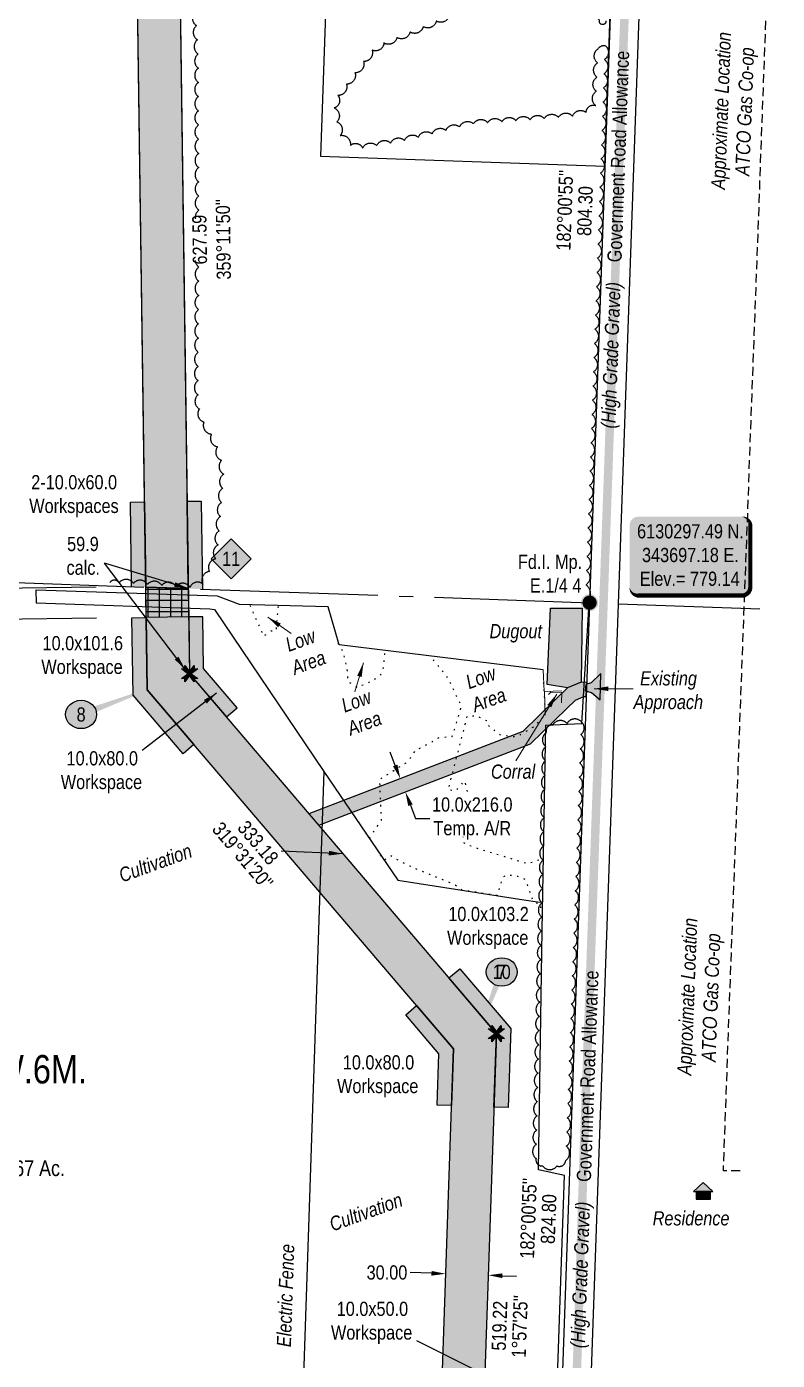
# Model space of a CAD drawing. Extents: x 338216 to 346362, y 6125251 to 6136161.
# Drawn here: x 343301 to 343829, y 6129764 to 6130703 of the extents above; entities that cross this region are included whole.
import ezdxf
from ezdxf.enums import TextEntityAlignment as Align

# ---------------------------------------------------------------- set-up
doc = ezdxf.new("R2010")
doc.units = 0
doc.header["$LTSCALE"] = 5
doc.header["$PDSIZE"] = 0.5
for name, pattern in [('0', [1, 1, 0]), ('foc-QUARTERLINE', [33, 25, -3, 2, -3]), ('foc-TOPO', [1, 0.2, -0.8]), ('UG_PIPE', [1.875, 1.25, -0.625])]:
    doc.linetypes.add(name, pattern=pattern)
doc.layers.get('Defpoints').update_dxf_attribs({"color": 9})
for name, color, linetype in [('AS-FENCE', 48, 'foc-FENCE'), ('AS-PIPE-UG', 44, 'UG_PIPE'), ('AS-PIPE-UG-T', 44, 'Continuous'), ('AS-RESIDENCE', 14, 'Continuous'), ('AS-ROADS', 254, 'Continuous'), ('C-SYMBOL', 7, 'Continuous'), ('CG-NOTES', 7, 'Continuous'), ('DETAIL-T', 7, 'Continuous'), ('L-AREAWORK', 5, 'Continuous'), ('L-BD', 7, 'Continuous'), ('L-BD1', 253, 'Continuous'), ('L-MON', 1, 'Continuous'), ('L-QSEC', 8, 'foc-QUARTERLINE'), ('L-ROAD-T', 7, 'Continuous'), ('L-SEC', 7, 'Continuous'), ('L-TITLEDB', 4, 'Continuous'), ('P-BORE', 7, 'Continuous'), ('P-ELEVATION', 7, 'Continuous'), ('P-IOP7', 10, 'Continuous'), ('P-IOP7-H', 21, 'Continuous'), ('P-IOP8', 10, 'Continuous'), ('P-IOP8-H', 21, 'Continuous'), ('P-LTO', 14, 'Continuous'), ('P-PROPOSED', 10, 'Continuous'), ('P-PROPOSED-H', 21, 'Continuous'), ('P-TEMP-BLUE', 146, 'Continuous'), ('P-TEMP-BLUE-T', 146, 'Continuous'), ('P-TEMP-HUSKY-BORE-H', 131, 'Continuous'), ('P-TEMP-HUSKY-NO CUT-H', 104, 'Continuous'), ('P-TEMP-HUSKY-NO CUT-T', 143, 'Continuous'), ('P-TXT', 4, 'Continuous'), ('T-BUSH', 110, '0'), ('T-LOW-AREA', 48, 'foc-TOPO'), ('T-WATER', 160, 'Continuous'), ('T-WATER-H', 133, 'Continuous'), ('T-WATER-T', 170, 'Continuous')]:
    doc.layers.add(name, color=color, linetype=linetype)
doc.layers.add('AS-GENERAL', color=48, linetype='Continuous', lineweight=18)
doc.layers.add('T-TEXT', color=48, linetype='Continuous', lineweight=18)
doc.layers.add('P-TEMP-BLUE-H', color=7, linetype='Continuous', true_color=0x99e6ff)
doc.styles.add('100L', font='ARIALN.TTF', dxfattribs={"height": 11})
doc.styles.add('175L', font='ARIALN.TTF', dxfattribs={"height": 20})
doc.styles.add('80', font='ARIALN.TTF', dxfattribs={"height": 10})
doc.styles.add('80CG', font='ARIALN.TTF', dxfattribs={"height": 10})
doc.styles.add('80L', font='ARIALN.TTF', dxfattribs={"height": 10})
doc.styles.add('80LS', font='ARIALNI.TTF', dxfattribs={"height": 10})
doc.styles.add('BOLD', font='ARIALNB.TTF')
doc.styles.add('foc-LtypeFont', font='ARIALN.TTF', dxfattribs={"height": 7.35})
doc.linetypes.add('foc-FENCE', pattern='A,10,-1,["X",foc-LtypeFont,S=0.2,R=0,X=-0.625,Y=-0.75],-1.24', length=12.24)
doc.dimstyles.new('Compass 5 000', dxfattribs={"dimscale": 5, "dimtxt": 9, "dimasz": 2, "dimexe": 0.2, "dimexo": 0.0625, "dimgap": 0.5, "dimtad": 0, "dimtih": 1, "dimtoh": 1, "dimzin": 0, "dimdsep": 46, "dimtxsty": '80CG', "dimcen": 0.1, "dimse1": 1, "dimse2": 1, "dimclrd": 256, "dimclrt": 256, "dimaunit": 1, "dimadec": 4, "dimazin": 0, "dimtfac": 0.06, "dimtofl": 0, "dimtmove": 0, "dimatfit": 1, "dimfxl": 0.2, "dimtolj": 1, "dimtzin": 0, "dimlwd": -1, "dimarcsym": 0})

# ---------------------------------------------------------------- blocks, each defined once
blk = doc.blocks.new('fdia')
at = {"color": 255, "const_width": 1}
blk.add_lwpolyline([(-0.5, 0, 1), (0.5, 0, 1)], format="xyb", close=True, dxfattribs=at)
blk = doc.blocks.new('Fdiaa')
blk.add_blockref('fdia', (0, 0))
blk = doc.blocks.new('fdib')
at = {"color": 1, "const_width": 1.6}
blk.add_lwpolyline([(-0.4, 0, 1), (0.4, 0, 1)], format="xyb", close=True, dxfattribs=at)
at = {"color": 1}
blk.add_circle((0, 0), 0.8, dxfattribs=at)
blk = doc.blocks.new('Fdibb')
blk.add_blockref('fdib', (0, 0))
blk = doc.blocks.new('fdicc')
for name in ['Fdibb', 'Fdiaa']:
    blk.add_blockref(name, (0, 0))
blk = doc.blocks.new('FDI')
blk.add_blockref('fdicc', (0, 0))
blk = doc.blocks.new('res_occ')
for points in [[(0.1, 0.89), (-1.26, -0.37), (1.46, -0.37)], [(-0.9, -1.43), (1.1, -1.43), (1.1, -0.37), (-0.9, -0.37)]]:
    blk.add_hatch(color=14).paths.add_polyline_path(points)
at = {"color": 14}
for points in [[(0.1, 0.89), (-1.26, -0.37), (1.46, -0.37)], [(-0.9, -1.43), (1.1, -1.43), (1.1, -0.37), (-0.9, -0.37)]]:
    blk.add_lwpolyline(points, close=True, dxfattribs=at)
blk = doc.blocks.new('TEMP')
h = blk.add_hatch(color=255)
h.dxf.hatch_style = 1
h.paths.add_polyline_path([(0, 0.25), (-0.67, 1.15), (-0.67, 0.67), (-1.15, 0.67), (-0.25, 0), (-1.15, -0.67), (-0.67, -0.67), (-0.67, -1.15), (0, -0.25), (0.67, -1.15), (0.67, -0.67), (1.15, -0.67), (0.25, 0), (1.15, 0.67), (0.67, 0.67), (0.67, 1.15)])
h.paths.add_polyline_path([(0.57, 0.85), (0.57, 0.57), (0.85, 0.57), (0.08, 0), (0.85, -0.57), (0.57, -0.57), (0.57, -0.85), (0, -0.08), (-0.57, -0.85), (-0.57, -0.57), (-0.85, -0.57), (-0.08, 0), (-0.85, 0.57), (-0.57, 0.57), (-0.57, 0.85), (0, 0.08)], flags=16)
h = blk.add_hatch(color=1)
h.dxf.hatch_style = 1
h.paths.add_polyline_path([(0, 0.08), (-0.57, 0.85), (-0.57, 0.57), (-0.85, 0.57), (-0.08, 0), (-0.85, -0.57), (-0.57, -0.57), (-0.57, -0.85), (0, -0.08), (0.57, -0.85), (0.57, -0.57), (0.85, -0.57), (0.08, 0), (0.85, 0.57), (0.57, 0.57), (0.57, 0.85)])
at = {"color": 1}
for p, q in [((-0.08, 0), (0.08, 0)), ((0, 0.08), (0, -0.08))]:
    blk.add_line(p, q, dxfattribs=at)
at = {"color": 255, "flags": 128}
blk.add_lwpolyline([(-0.25, 0), (-1.15, 0.67), (-0.67, 0.67), (-0.67, 1.15), (0, 0.25), (0.67, 1.15), (0.67, 0.67), (1.15, 0.67), (0.25, 0), (1.15, -0.67), (0.67, -0.67), (0.67, -1.15), (0, -0.25), (-0.67, -1.15), (-0.67, -0.67), (-1.15, -0.67)], close=True, dxfattribs=at)
at = {"color": 1, "flags": 128}
blk.add_lwpolyline([(-0.08, 0), (-0.85, 0.57), (-0.57, 0.57), (-0.57, 0.85), (0, 0.08), (0.57, 0.85), (0.57, 0.57), (0.85, 0.57), (0.08, 0), (0.85, -0.57), (0.57, -0.57), (0.57, -0.85), (0, -0.08), (-0.57, -0.85), (-0.57, -0.57), (-0.85, -0.57)], close=True, dxfattribs=at)
blk = doc.blocks.new('*D110')
at = {"layer": 'Defpoints', "color": 0, "transparency": 16777216}
for p in [(343374.49, 6130308.8), (343268.04, 6130285.42), (343374.8, 6130286.92)]:
    blk.add_point(p, dxfattribs=at)
at = {"layer": 'P-TEMP-HUSKY-NO CUT-T', "transparency": 16777216}
for p, q in [((343267.34, 6130335.6), (343257.34, 6130335.6)), ((343267.59, 6130317.31), (343267.34, 6130335.6)), ((343268.18, 6130275.42), (343268.32, 6130265.42))]:
    blk.add_line(p, q, dxfattribs=at)
at = {"layer": 'P-TEMP-HUSKY-NO CUT-T', "color": 0, "lineweight": -2, "transparency": 16777216}
for p, q in [((343349.5, 6130308.45), (343266.73, 6130307.29)), ((343349.8, 6130286.57), (343267.04, 6130285.41))]:
    blk.add_line(p, q, dxfattribs=at)
at = {"layer": 'P-TEMP-HUSKY-NO CUT-T', "transparency": 16777216}
for points in [[(343269.26, 6130317.33), (343265.93, 6130317.28), (343267.73, 6130307.31)], [(343269.85, 6130275.45), (343266.51, 6130275.4), (343268.04, 6130285.42)]]:
    blk.add_solid(points, dxfattribs=at)
at = {"layer": 'P-TEMP-HUSKY-NO CUT-T', "transparency": 16777216, "insert": (343183.64, 6130335.6), "char_height": 10, "attachment_point": 5, "style": 'BOLD'}
blk.add_mtext('\\A1;{\\H1.4x;BORE ONLY ZONE}', dxfattribs=at)
blk = doc.blocks.new('*U140')
at = {"layer": 'P-ELEVATION'}
h = blk.add_hatch(color=111, dxfattribs=at)
h.dxf.hatch_style = 1
edge = h.paths.add_edge_path()
edge.add_ellipse((0, 0), major_axis=(-10.94, 0), ratio=0.913794, start_angle=0, end_angle=360)
at = {"layer": 'P-ELEVATION', "color": 7, "flags": 128}
blk.add_lwpolyline([(0, 0, 5, 0, 0), (-18.87, -48.79, 0, 0, 0)], format="xyseb", dxfattribs=at)
at = {"layer": 'P-ELEVATION', "color": 7}
blk.add_ellipse((0, 0), major_axis=(-10.94, 0), ratio=0.913794, dxfattribs=at)
at = {"layer": 'P-ELEVATION', "style": '80'}
blk.add_attdef('BEND', text='', height=10, dxfattribs=at).set_placement((0, 0), align=Align.MIDDLE_CENTER)
blk = doc.blocks.new('*U143')
h = blk.add_hatch(color=254)
edge = h.paths.add_edge_path()
edge.add_line((-36.5, -28.5), (36.5, -28.5))
edge.add_arc((36.5, -22.5), 6, 270, 360)
edge.add_line((42.5, -22.5), (42.5, 21))
edge.add_arc((36.5, 21), 6, 0, 90)
edge.add_line((36.5, 27), (-36.5, 27))
edge.add_arc((-36.5, 21), 6, 90, 180)
edge.add_line((-42.5, 21), (-42.5, -22.5))
edge.add_arc((-36.5, -22.5), 6, 180, 270)
at = {"color": 1, "flags": 128}
blk.add_lwpolyline([(-36.5, -28.5, 3, 3, 0), (36.5, -28.5, 3, 3, 0.414214), (42.5, -22.5, 3, 3, 0), (42.5, 21, 3, 0, 0.414214), (36.5, 27, 0, 0, 0), (-36.5, 27, 0, 0, 0.414214), (-42.5, 21, 0, 0, 0), (-42.5, -22.5, 0, 3, 0.414214)], format="xyseb", close=True, dxfattribs=at)
blk.add_lwpolyline([(-40.44, -21.56, 0, 10, 0), (0, 0, 5, 5, 0)], format="xyseb", dxfattribs=at)
at = {"color": 1, "style": '80'}
blk.add_attdef('ENTER_TEXT_001', (-35.99, -5), '', height=10, dxfattribs=at)
blk = doc.blocks.new('*D156')
at = {"layer": 'Defpoints', "color": 0, "transparency": 16777216}
for p in [(343596.2, 6129836.96), (343626.18, 6129835.93), (343625.77, 6129824.1)]:
    blk.add_point(p, dxfattribs=at)
at = {"layer": 'P-TXT', "transparency": 16777216}
for p, q in [((343585.8, 6129825.47), (343570.76, 6129825.98)), ((343635.77, 6129823.76), (343645.76, 6129823.42))]:
    blk.add_line(p, q, dxfattribs=at)
for points in [[(343585.86, 6129827.13), (343585.75, 6129823.8), (343595.8, 6129825.12)], [(343635.83, 6129825.42), (343635.71, 6129822.09), (343625.77, 6129824.1)]]:
    blk.add_solid(points, dxfattribs=at)
at = {"layer": 'P-TXT', "transparency": 16777216, "insert": (343554.43, 6129825.98), "char_height": 10, "attachment_point": 5, "style": '80CG'}
blk.add_mtext('\\A1;30.00', dxfattribs=at)
blk = doc.blocks.new('*U141')
at = {"layer": 'P-ELEVATION'}
h = blk.add_hatch(color=111, dxfattribs=at)
h.dxf.hatch_style = 1
edge = h.paths.add_edge_path()
edge.add_ellipse((0, 0), major_axis=(-10.94, 0), ratio=0.913794, start_angle=0, end_angle=360)
at = {"layer": 'P-ELEVATION', "color": 7, "flags": 128}
blk.add_lwpolyline([(0, 0, 5, 0, 0), (61.46, 23.05, 0, 0, 0)], format="xyseb", dxfattribs=at)
at = {"layer": 'P-ELEVATION', "color": 7}
blk.add_ellipse((0, 0), major_axis=(-10.94, 0), ratio=0.913794, dxfattribs=at)
at = {"layer": 'P-ELEVATION', "style": '80'}
blk.add_attdef('BEND', text='', height=10, dxfattribs=at).set_placement((0, 0), align=Align.MIDDLE_CENTER)
blk = doc.blocks.new('*D319')
at = {"layer": 'Defpoints', "color": 0, "transparency": 16777216}
for p in [(343564.69, 6130173.95), (343567.42, 6130164.3), (343568.27, 6130164.62)]:
    blk.add_point(p, dxfattribs=at)
at = {"layer": 'P-TEMP-BLUE-T', "transparency": 16777216}
for p, q in [((343560.26, 6130182.96), (343556.67, 6130192.3)), ((343571.01, 6130154.96), (343574.59, 6130145.62)), ((343574.59, 6130145.62), (343584.59, 6130145.62))]:
    blk.add_line(p, q, dxfattribs=at)
for points in [[(343561.81, 6130183.56), (343558.7, 6130182.37), (343563.84, 6130173.63)], [(343572.56, 6130155.56), (343569.45, 6130154.36), (343567.42, 6130164.3)]]:
    blk.add_solid(points, dxfattribs=at)
at = {"layer": 'P-TEMP-BLUE-T', "transparency": 16777216, "insert": (343614.54, 6130145.62), "char_height": 10, "attachment_point": 5, "style": '80CG', "bg_fill": 3, "box_fill_scale": 1.1, "bg_fill_color": 256, "bg_fill_true_color": 13158600, "bg_fill_transparency": 0}
blk.add_mtext('\\A1;10.0x216.0\\PTemp. A/R', dxfattribs=at)
blk = doc.blocks.new('30M BUFFER DISP')
h = blk.add_hatch(color=70)
h.dxf.hatch_style = 1
h.paths.add_polyline_path([(0, 14.14), (14.14, 0), (0, -14.14), (-14.14, 0)])
blk.add_lwpolyline([(0, 14.14), (14.14, 0), (0, -14.14), (-14.14, 0)], close=True)
at = {"color": 235, "style": '80L'}
blk.add_attdef('DISURBANCE', text='', height=10, dxfattribs=at).set_placement((0, 0), align=Align.MIDDLE_CENTER)

msp = doc.modelspace()

# ---------------------------------------------------------------- hatches: boundary and pattern name
at = {"layer": 'AS-ROADS'}
h = msp.add_hatch(color=256, dxfattribs=at)
h.dxf.hatch_style = 1
h.paths.add_polyline_path([(343705.199, 6130247.677), (343698.313, 6130241.122), (343694.565, 6130239.885), (343693.984, 6130235.493), (343698.594, 6130234.241), (343704.534, 6130229.105)])
at = {"layer": 'P-IOP7-H'}
h = msp.add_hatch(color=256, dxfattribs=at)
h.dxf.hatch_style = 1
h.paths.add_polyline_path([(343414.508, 6130307.402), (343415.348, 6130247.491), (343631.582, 6129994.114), (343614.547, 6129495.41), (343584.573, 6129496.473), (343601.208, 6129983.501), (343385.509, 6130236.252), (343384.497, 6130308.454)])
at = {"layer": 'P-IOP8-H'}
h = msp.add_hatch(color=256, dxfattribs=at)
h.dxf.hatch_style = 1
h.paths.add_polyline_path([(343384.497, 6130308.454), (343376.595, 6130872.274), (343337.543, 6131114.75), (343368.096, 6131113.677), (343406.555, 6130874.882), (343414.508, 6130307.402)])
at = {"layer": 'P-PROPOSED-H'}
h = msp.add_hatch(color=256, dxfattribs=at)
h.dxf.hatch_style = 1
h.paths.add_polyline_path([(342394.18, 6132752.988), (342391.958, 6132689.959), (342407.48, 6132607.158), (342386.455, 6132012.128), (342601.477, 6132006.853), (343257.22, 6131979.123), (343299.184, 6131541.558), (343406.555, 6130874.882), (343415.348, 6130247.491), (343631.582, 6129994.114), (343614.547, 6129495.41), (343584.573, 6129496.473), (343601.208, 6129983.501), (343385.509, 6130236.252), (343376.595, 6130872.274), (343269.419, 6131537.738), (343229.859, 6131950.244), (342600.476, 6131976.875), (342355.409, 6131982.874), (342377.388, 6132604.897), (342361.866, 6132687.697), (342364.205, 6132754.045)])
at = {"layer": 'P-TEMP-BLUE-H'}
h = msp.add_hatch(color=256, dxfattribs=at)
h.dxf.hatch_style = 1
h.paths.add_polyline_path([(343414.508, 6130307.402), (343424.512, 6130307.051), (343423.644, 6130368.995), (343413.647, 6130368.855)])
h = msp.add_hatch(color=256, dxfattribs=at)
h.dxf.hatch_style = 1
h.paths.add_polyline_path([(343374.494, 6130308.804), (343384.497, 6130308.454), (343383.657, 6130368.435), (343373.66, 6130368.295)])
h = msp.add_hatch(color=256, dxfattribs=at)
h.dxf.hatch_style = 1
h.paths.add_polyline_path([(343418.494, 6130197.601), (343410.889, 6130191.111), (343375.563, 6130232.505), (343374.8, 6130286.918), (343384.797, 6130287.058), (343385.509, 6130236.252)])
h = msp.add_hatch(color=256, dxfattribs=at)
h.dxf.hatch_style = 1
h.paths.add_polyline_path([(343441.308, 6130217.071), (343448.913, 6130223.562), (343425.294, 6130251.238), (343424.784, 6130287.619), (343414.788, 6130287.478), (343415.348, 6130247.491)])
h = msp.add_hatch(color=256, dxfattribs=at)
h.dxf.hatch_style = 1
h.paths.add_polyline_path([(343695.201, 6130241.387), (343691.339, 6130241.523), (343681.652, 6130237.494), (343673.262, 6130229.315), (343650.11, 6130206.745), (343499.47, 6130148.919), (343506.354, 6130140.852), (343655.615, 6130198.15), (343681.157, 6130223.05), (343687.259, 6130228.998), (343693.166, 6130231.455), (343694.849, 6130231.395)])
h = msp.add_hatch(color=256, dxfattribs=at)
h.dxf.hatch_style = 1
h.paths.add_polyline_path([(343598.063, 6130033.391), (343605.667, 6130039.881), (343641.706, 6129997.652), (343639.811, 6129942.168), (343629.819, 6129942.509), (343631.582, 6129994.114)])
h = msp.add_hatch(color=256, dxfattribs=at)
h.dxf.hatch_style = 1
h.paths.add_polyline_path([(343599.843, 6129943.533), (343589.851, 6129943.874), (343591.084, 6129979.963), (343567.643, 6130007.43), (343575.248, 6130013.92), (343601.208, 6129983.501)])
at = {"layer": 'P-TEMP-HUSKY-BORE-H'}
h = msp.add_hatch(color=256, dxfattribs=at)
h.dxf.hatch_style = 1
h.paths.add_polyline_path([(343384.497, 6130308.454), (343414.508, 6130307.402), (343414.788, 6130287.478), (343384.797, 6130287.058)])
at = {"layer": 'P-TEMP-HUSKY-NO CUT-H', "ltscale": 2}
h = msp.add_hatch(dxfattribs=at)
h.set_pattern_fill('ANSI37', color=256, scale=2.498771, angle=45)
h.set_pattern_definition([(90, (75.586, 1348.287), (-7.933598637, 1e-15), []), (180, (75.586, 1348.287), (-1e-15, -7.933598637), [])])
h.paths.add_polyline_path([(343384.497, 6130308.454), (343414.508, 6130307.402), (343414.788, 6130287.478), (343384.797, 6130287.058)])
at = {"layer": 'T-WATER-H'}
h = msp.add_hatch(color=256, dxfattribs=at)
h.dxf.hatch_style = 1
h.paths.add_polyline_path([(343692.039, 6130293.606), (343691.339, 6130241.523), (343681.683, 6130237.507), (343667.336, 6130240.013), (343669.73, 6130293.528)])

# ---------------------------------------------------------------- linework, layer by layer
at = {"layer": 'AS-FENCE', "flags": 128}
for points in [[(343393.542, 6129505.549), (343665.764, 6129495.494), (343679.523, 6129894.239), (343661.262, 6129898.341), (343663.845, 6130066.968), (343666.47, 6130211.262), (343691.686, 6130212.46), (343696.838, 6130296.816)], [(343509.966, 6130178.729), (343487.117, 6129502.271)]]:
    msp.add_lwpolyline(points, dxfattribs=at)
at = {"layer": 'AS-GENERAL', "flags": 128}
for points in [[(343664.473, 6130250.257), (343665.278, 6130235.167)], [(343665.491, 6130235.056), (343677.631, 6130235.493)], [(343665.949, 6130218.273), (343665.491, 6130235.056)], [(343677.439, 6130227.063), (343677.633, 6130234.375), (343669.953, 6130234.399), (343668.207, 6130232.783)]]:
    msp.add_lwpolyline(points, dxfattribs=at)
at = {"layer": 'AS-PIPE-UG', "flags": 128}
msp.add_lwpolyline([(343803.264, 6129897.49), (343791.411, 6129897.593), (343829.443, 6130924.708), (343739.499, 6130928.069)], dxfattribs=at)
at = {"layer": 'AS-ROADS', "flags": 128}
msp.add_lwpolyline([(343796.345, 6132828.425, 5.999, 5.999, 0), (343737.216, 6131141.674, 5.999, 5.999, 0), (343693.233, 6129913.563, 5.999, 5.999, 0), (343679.418, 6129482.814, 0, 0, 0)], format="xyseb", dxfattribs=at)
msp.add_lwpolyline([(343705.199, 6130247.677), (343698.313, 6130241.122), (343694.565, 6130239.885), (343693.984, 6130235.493), (343698.594, 6130234.241), (343704.534, 6130229.105)], close=True, dxfattribs=at)
at = {"layer": 'L-QSEC', "flags": 128}
for points in [[(342928.394, 6130324.441), (343697.175, 6130297.494)], [(343717.275, 6130296.789), (343817.192, 6130293.287)]]:
    msp.add_lwpolyline(points, dxfattribs=at)
at = {"layer": 'L-SEC'}
for p, q in [((343725.466, 6131101.121), (343697.175, 6130297.494)), ((343745.566, 6131100.413), (343717.275, 6130296.786)), ((343697.175, 6130297.494), (343668.881, 6129493.484)), ((343717.275, 6130296.787), (343688.981, 6129492.772))]:
    msp.add_line(p, q, dxfattribs=at)
at = {"layer": 'L-TITLEDB', "flags": 128}
msp.add_lwpolyline([(343715.062, 6130805.588), (343514.761, 6130812.627), (343507.706, 6130611.853), (343707.994, 6130604.814)], close=True, dxfattribs=at)
at = {"layer": 'P-TEMP-BLUE', "flags": 128}
for points in [[(343414.508, 6130307.402), (343413.647, 6130368.855), (343423.644, 6130368.995), (343424.512, 6130307.051)], [(343374.494, 6130308.804), (343373.66, 6130368.295), (343383.657, 6130368.435), (343384.497, 6130308.454)]]:
    msp.add_lwpolyline(points, dxfattribs=at)
for points in [[(343418.494, 6130197.601), (343410.889, 6130191.111), (343375.563, 6130232.505), (343374.8, 6130286.918), (343384.797, 6130287.058), (343385.509, 6130236.252)], [(343441.308, 6130217.071), (343448.913, 6130223.562), (343425.294, 6130251.238), (343424.784, 6130287.619), (343414.788, 6130287.478), (343415.348, 6130247.491)], [(343695.201, 6130241.387), (343691.339, 6130241.523), (343681.652, 6130237.494), (343673.262, 6130229.315), (343650.11, 6130206.745), (343499.47, 6130148.919), (343506.354, 6130140.852), (343655.615, 6130198.15), (343681.157, 6130223.05), (343687.259, 6130228.998), (343693.166, 6130231.455), (343694.849, 6130231.395)], [(343598.063, 6130033.391), (343605.667, 6130039.881), (343641.706, 6129997.652), (343639.811, 6129942.168), (343629.819, 6129942.509), (343631.582, 6129994.114)], [(343599.843, 6129943.533), (343589.851, 6129943.874), (343591.084, 6129979.963), (343567.643, 6130007.43), (343575.248, 6130013.92), (343601.208, 6129983.501)]]:
    msp.add_lwpolyline(points, close=True, dxfattribs=at)
at = {"layer": 'P-TEMP-HUSKY-BORE-H', "flags": 128}
msp.add_lwpolyline([(343384.497, 6130308.454), (343414.508, 6130307.402), (343414.788, 6130287.478), (343384.797, 6130287.058)], close=True, dxfattribs=at)
at = {"layer": 'T-BUSH', "flags": 128}
for points in [[(343575.195, 6130926.269, 1.129385), (343568.005, 6130918.292, 0.5205671), (343567.313, 6130908.319, 0.5205671), (343566.62, 6130898.345, 0.5205671), (343557.589, 6130897.183, 0.5205671), (343547.592, 6130897.042, 0.5205671), (343537.595, 6130896.901, 0.5205671), (343527.598, 6130896.76, 0.5205671), (343517.601, 6130896.619, 0.5205671), (343507.726, 6130896.156, 0.5205671), (343501.14, 6130888.752, 0.5205671), (343495.515, 6130880.487, 0.5205671), (343489.89, 6130872.222, 0.5205671), (343484.265, 6130863.956, 0.5205671), (343478.64, 6130855.691, 0.5205671), (343473.015, 6130847.426, 0.5205671), (343467.391, 6130839.16, 0.5205671), (343461.766, 6130830.895, 0.5205671), (343456.141, 6130822.63, 0.5205671), (343450.516, 6130814.364, 0.5205671), (343444.891, 6130806.099, 0.5205671), (343439.266, 6130797.834, 0.5205671), (343433.641, 6130789.568, 0.5205671), (343428.016, 6130781.303, 0.5205671), (343422.391, 6130773.037, 0.5205671), (343420.241, 6130763.432, 0.5205671), (343418.862, 6130753.53, 0.5205671), (343417.745, 6130743.618, 0.5205671), (343418.374, 6130733.64, 0.5205671), (343419.004, 6130723.662, 0.5205671), (343419.634, 6130713.684, 0.5205671), (343420.264, 6130703.706, 0.5205671), (343420.893, 6130693.728, 0.5205671), (343421.523, 6130683.75, 0.5205671), (343421.566, 6130673.753, 0.5205671), (343421.605, 6130663.755, 0.5205671), (343421.644, 6130653.757, 0.5205671), (343421.684, 6130643.76, 0.5205671), (343421.723, 6130633.762, 0.5205671), (343421.762, 6130623.764, 0.5205671), (343421.801, 6130613.766, 0.5205671), (343421.84, 6130603.769, 0.5205671), (343421.879, 6130593.771, 0.5205671), (343421.919, 6130583.773, 0.5205671), (343421.958, 6130573.776, 0.5205671), (343421.997, 6130563.778, 0.5205671), (343422.036, 6130553.78, 0.5205671), (343422.007, 6130543.782, 0.5205671), (343421.939, 6130533.785, 0.5205671), (343421.871, 6130523.787, 0.5205671), (343421.803, 6130513.79, 0.5205671), (343421.735, 6130503.792, 0.5205671), (343421.667, 6130493.795, 0.5205671), (343421.599, 6130483.797, 0.5205671), (343421.531, 6130473.799, 0.5205671), (343421.462, 6130463.802, 0.5205671), (343421.394, 6130453.804, 0.5205671), (343421.326, 6130443.807, 0.5205671), (343422.305, 6130433.867, 0.5205671), (343425.529, 6130424.661, 0.5205671), (343430.837, 6130416.188, 0.5205671), (343435.144, 6130407.265, 0.5205671), (343437.984, 6130397.679, 0.5205671), (343439.527, 6130387.956, 0.5205671), (343438.742, 6130377.989, 0.5205671), (343437.956, 6130368.022, 0.5205671), (343437.131, 6130358.059, 0.5205671), (343436.296, 6130348.096, 0.5205671), (343435.461, 6130338.133, 0.5205671), (343433.995, 6130328.353, 0.5205671), (343429.371, 6130319.489, 0.5205671), (343424.747, 6130310.625, 0.5205671), (343415.685, 6130308.233, 0.5205671), (343405.713, 6130308.94, 0.5205671), (343395.74, 6130309.647, 0.5205671), (343385.767, 6130310.355, 0.5205671), (343375.794, 6130311.062, 0.5205671), (343365.807, 6130311.51, 0.5205671), (343359.213, 6130311.784, 0.5205671)], [(343708.624, 6130707.176, -1.2925278), (343704.16, 6130707.425, -0.5205671), (343704.604, 6130717.413, -0.5205671), (343705.048, 6130727.401, -0.5205671), (343705.492, 6130737.389, -0.5205671), (343705.936, 6130747.377, -0.5205671), (343706.381, 6130757.364, -0.5205671), (343706.825, 6130767.352, -0.5205671), (343706.709, 6130777.313, -0.5205671), (343704.745, 6130791.058, -0.5205671), (343694.991, 6130788.861, -0.5205671), (343685.238, 6130786.664, -0.5205671), (343675.484, 6130784.467, -0.5205671), (343666.148, 6130781.55, -0.5205671), (343659.379, 6130774.192, -0.5205671), (343652.611, 6130766.833, -0.5205671), (343645.842, 6130759.475, -0.5205671), (343639.122, 6130752.079, -0.5205671), (343633.495, 6130743.815, -0.5205671), (343627.868, 6130735.551, -0.5205671), (343622.241, 6130727.287, -0.5205671), (343616.613, 6130719.023, -0.5205671), (343607.507, 6130714.935, -0.5205671), (343598.363, 6130710.893, -0.5205671), (343589.188, 6130706.923, -0.5205671), (343579.964, 6130703.066, -0.5205671), (343570.74, 6130699.209, -0.5205671), (343561.516, 6130695.352, -0.5205671), (343552.292, 6130691.496, -0.5205671), (343543.987, 6130686.453, -0.5205671), (343537.954, 6130678.481, -0.5205671), (343531.92, 6130670.509, -0.5205671), (343525.887, 6130662.537, -0.5205671), (343519.854, 6130654.565, -0.5205671), (343517.356, 6130645.75, -0.5205671), (343519.146, 6130635.914, -0.5205671), (343521.531, 6130626.39, -0.5205671), (343528.602, 6130619.322, -0.5205671), (343537.31, 6130617.493, -0.5205671), (343547.146, 6130619.28, -0.5205671), (343556.983, 6130621.068, -0.5205671), (343566.82, 6130622.855, -0.5205671), (343576.557, 6130625.103, -0.5205671), (343586.257, 6130627.527, -0.5205671), (343595.957, 6130629.95, -0.5205671), (343605.656, 6130632.374, -0.5205671), (343615.373, 6130634.691, -0.5205671), (343625.347, 6130635.374, -0.5205671), (343635.321, 6130636.057, -0.5205671), (343645.296, 6130636.74, -0.5205671), (343655.265, 6130637.494, -0.5205671), (343665.231, 6130638.291, -0.5205671), (343675.197, 6130639.087, -0.5205671), (343685.151, 6130639.953, -0.5205671), (343694.812, 6130642.528, -0.5205671), (343701.495, 6130647.497, -0.5205671), (343701.939, 6130657.485, -0.5205671), (343702.383, 6130667.473, -0.5205671), (343702.827, 6130677.461, -0.5205671), (343703.271, 6130687.449, -0.2779206), (343707.985, 6130689.81, -0.1384492)], [(343707.985, 6130689.81, -0.5205671), (343707.633, 6130679.819, -0.5205671), (343707.281, 6130669.827, -0.5205671), (343706.93, 6130659.836, -0.5205671), (343706.578, 6130649.844, -0.5205671), (343706.226, 6130639.852, -0.5205671), (343705.874, 6130629.861, -0.5205671), (343705.523, 6130619.869, -0.5205671), (343705.171, 6130609.877, -0.5205671), (343704.819, 6130599.886, -0.5205671), (343704.468, 6130589.894, -0.5205671), (343704.116, 6130579.903, -0.5205671), (343703.764, 6130569.911, -0.5205671), (343703.412, 6130559.919, -0.5205671), (343703.061, 6130549.928, -0.5205671), (343702.709, 6130539.936, -0.5205671), (343702.357, 6130529.945, -0.5205671), (343702.005, 6130519.953, -0.5205671), (343701.654, 6130509.961, -0.5205671), (343701.302, 6130499.97, -0.5205671), (343700.95, 6130489.978, -0.5205671), (343700.598, 6130479.987, -0.5205671), (343700.247, 6130469.995, -0.5205671), (343699.895, 6130460.003, -0.5205671), (343699.543, 6130450.012, -0.5205671), (343699.191, 6130440.02, -0.5205671), (343698.84, 6130430.028, -0.5205671), (343698.488, 6130420.037, -0.5205671), (343698.136, 6130410.045, -0.5205671), (343697.784, 6130400.054, -0.5205671), (343697.433, 6130390.062, -0.5205671), (343697.081, 6130380.07, -0.5205671), (343696.729, 6130370.079, -0.5205671), (343696.377, 6130360.087, -0.5205671), (343696.026, 6130350.096, -0.5205671), (343695.674, 6130340.104, -0.5205671), (343695.322, 6130330.112, -0.5205671), (343694.97, 6130320.121, -0.5205671), (343694.619, 6130310.129, -0.5205671), (343694.178, 6130297.6, -0.5205671)]]:
    msp.add_lwpolyline(points, format="xyb", dxfattribs=at)
msp.add_lwpolyline([(343691.226, 6130213.722, 0.5205671), (343681.321, 6130212.361, 0.5205671), (343671.381, 6130211.512, 0.5205671), (343666.65, 6130206.119, 0.5205671), (343666.412, 6130196.124, 0.5205671), (343666.174, 6130186.129, 0.5205671), (343665.935, 6130176.134, 0.5205671), (343665.697, 6130166.139, 0.5205671), (343665.459, 6130156.144, 0.5205671), (343665.22, 6130146.149, 0.5205671), (343664.982, 6130136.154, 0.5205671), (343664.744, 6130126.159, 0.5205671), (343664.506, 6130116.164, 0.5205671), (343664.267, 6130106.169, 0.5205671), (343664.029, 6130096.174, 0.5205671), (343663.791, 6130086.179, 0.5205671), (343663.553, 6130076.184, 0.5205671), (343663.314, 6130066.189, 0.5205671), (343663.076, 6130056.194, 0.5205671), (343662.838, 6130046.199, 0.5205671), (343662.599, 6130036.204, 0.5205671), (343662.361, 6130026.209, 0.5205671), (343662.123, 6130016.214, 0.5205671), (343661.885, 6130006.22, 0.5205671), (343661.646, 6129996.225, 0.5205671), (343661.408, 6129986.23, 0.5205671), (343661.17, 6129976.235, 0.5205671), (343660.931, 6129966.24, 0.5205671), (343660.693, 6129956.245, 0.5205671), (343660.455, 6129946.25, 0.5205671), (343660.217, 6129936.255, 0.5205671), (343659.978, 6129926.26, 0.5205671), (343659.74, 6129916.265, 0.5205671), (343659.502, 6129906.27, 0.5205671), (343664.138, 6129901.03, 0.5205671), (343674.136, 6129901.022, 0.5205671), (343680.359, 6129904.926, 0.5205671), (343680.711, 6129914.918, 0.5205671), (343681.062, 6129924.909, 0.5205671), (343681.414, 6129934.901, 0.5205671), (343681.766, 6129944.892, 0.5205671), (343682.117, 6129954.884, 0.5205671), (343682.469, 6129964.876, 0.5205671), (343682.82, 6129974.867, 0.5205671), (343683.172, 6129984.859, 0.5205671), (343683.524, 6129994.85, 0.5205671), (343683.875, 6130004.842, 0.5205671), (343684.227, 6130014.834, 0.5205671), (343684.578, 6130024.825, 0.5205671), (343684.93, 6130034.817, 0.5205671), (343685.282, 6130044.809, 0.5205671), (343685.633, 6130054.8, 0.5205671), (343685.985, 6130064.792, 0.5205671), (343686.336, 6130074.783, 0.5205671), (343686.688, 6130084.775, 0.5205671), (343687.04, 6130094.767, 0.5205671), (343687.391, 6130104.758, 0.5205671), (343687.743, 6130114.75, 0.5205671), (343688.095, 6130124.742, 0.5205671), (343688.446, 6130134.733, 0.5205671), (343688.798, 6130144.725, 0.5205671), (343689.149, 6130154.716, 0.5205671), (343689.501, 6130164.708, 0.5205671), (343689.853, 6130174.7, 0.5205671), (343690.204, 6130184.691, 0.5205671), (343690.556, 6130194.683, 0.5205671), (343690.907, 6130204.674, 0.5205671)], format="xyb", close=True, dxfattribs=at)
at = {"layer": 'T-LOW-AREA', "flags": 128}
for points in [[(343457.812, 6130295.705), (343467.546, 6130273.96), (343472.871, 6130277.686), (343476.413, 6130277.813), (343477.961, 6130295.085)], [(343519.895, 6130269.086), (343523.445, 6130263.083), (343526.791, 6130248.096), (343526.406, 6130242.49), (343533.24, 6130237.914), (343540.395, 6130240.827), (343549.38, 6130245.652), (343551.705, 6130249.401), (343553.143, 6130262.799)], [(343664.714, 6130241.339), (343665.949, 6130218.273), (343657.103, 6130209.731), (343645.539, 6130202.868), (343634.373, 6130204.196), (343624.985, 6130211.704), (343625.344, 6130213.94), (343618.201, 6130217.579), (343610.86, 6130217.696), (343597.467, 6130165.938), (343603.001, 6130165.097), (343609.184, 6130172.14), (343612.381, 6130158.876), (343605.788, 6130152.274), (343607.259, 6130140.515), (343608.218, 6130128.632), (343616.695, 6130125.125), (343653.563, 6130113.861), (343663.55, 6130117.192)]]:
    msp.add_lwpolyline(points, dxfattribs=at)
at = {"layer": 'T-WATER', "flags": 128}
msp.add_lwpolyline([(343692.039, 6130293.606), (343691.339, 6130241.523), (343681.683, 6130237.507), (343667.336, 6130240.013), (343669.73, 6130293.528)], close=True, dxfattribs=at)

# ---------------------------------------------------------------- block references
at = {"layer": 'AS-RESIDENCE', "xscale": 4.998900549999906, "yscale": 4.998900549999906, "zscale": 4.998900549999906}
msp.add_blockref('res_occ', (343776.753, 6129884.821), dxfattribs=at)
at = {"layer": 'CG-NOTES', "xscale": 0.99978011, "yscale": 0.99978011, "zscale": 0.99978011}
for values in [{'BEND': '10'}, {'BEND': '7'}]:
    msp.add_blockref('*U140', (343635.259, 6130037.586), dxfattribs=at).add_auto_attribs(values)
at = {"layer": 'DETAIL-T'}
ref = msp.add_blockref('*U143', (343767.918, 6130331), dxfattribs=dict(at, xscale=0.99978011, yscale=0.99978011, zscale=0.99978011))
ref.add_attrib('ENTER_TEXT_001', '6130297.49 N.', (343730.631, 6130342.77), dxfattribs={"layer": '0', "color": 1, "height": 9.9978, "style": '80'})
ref.add_attrib('ENTER_TEXT_002', '343697.18 E.', (343734.106, 6130326.066), dxfattribs={"layer": '0', "color": 1, "height": 9.9978, "style": '80'})
ref.add_attrib('ENTER_TEXT_003', 'Elev.= 779.14', (343732.561, 6130309.362), dxfattribs={"layer": '0', "color": 1, "height": 9.9978, "style": '80'})
at = {"layer": 'L-MON'}
for name, p, xscale, yscale, zscale in [('FDI', (343697.175, 6130297.494), 4.999999999999897, 4.999999999999897, 4.999999999999897), ('FDI', (343697.175, 6130297.494), 4.999999999999908, 4.999999999999908, 4.999999999999908), ('TEMP', (343415.348, 6130247.491), 4.998900549999906, 4.998900549999906, 4.998900549999906), ('TEMP', (343631.582, 6129994.114), 4.998900549999906, 4.998900549999906, 4.998900549999906)]:
    msp.add_blockref(name, p, dxfattribs=dict(at, xscale=xscale, yscale=yscale, zscale=zscale))
at = {"layer": 'P-BORE', "xscale": 0.99978011, "yscale": 0.99978011, "zscale": 0.99978011}
msp.add_blockref('30M BUFFER DISP', (343444.662, 6130328.346), dxfattribs=at).add_auto_attribs({'DISURBANCE': '11'})

# ---------------------------------------------------------------- texts
at = {"layer": 'AS-PIPE-UG-T', "char_height": 9.9978, "attachment_point": 1, "rotation": 87.818581, "style": '80L'}
for insert in [(343782.409, 6130582.195), (343758.625, 6129958.585)]:
    msp.add_mtext_dynamic_manual_height_columns('\\pi6.5014;{\\fArial Narrow|b0|i1|c0|p34;Approximate Location\\P\\pi16.687;ATCO Gas Co-op}', width=123.51053, gutter_width=49.989, heights=[0], dxfattribs=dict(at, insert=insert))
at = {"layer": 'AS-RESIDENCE', "insert": (343741.633, 6129869.173), "char_height": 9.9978, "attachment_point": 1, "style": '80L'}
msp.add_mtext_dynamic_manual_height_columns('{\\fArial Narrow|b0|i1|c0|p34;Residence}', width=34.11404, gutter_width=49.989, heights=[0], dxfattribs=at)
at = {"layer": 'C-SYMBOL', "color": 3, "style": '175L'}
msp.add_text('S.E.1/4 Sec. 4-73-10-W.6M.', height=19.9956, dxfattribs=at).set_placement((343199.955, 6129953.098), align=Align.BOTTOM_CENTER)
at = {"layer": 'L-AREAWORK', "color": 5, "style": '100L'}
msp.add_text('Temporary Access Road = 0.271 ha  0.67 Ac.', height=10.99758, dxfattribs=at).set_placement((343199.955, 6129890.612), align=Align.BOTTOM_CENTER)
at = {"layer": 'L-BD', "style": '80L'}
for s, rotation, p in [("182°00'55''", 87.9838, (343679.656, 6130573.712)), ('804.30', 87.9838, (343693.894, 6130573.21)), ("182°00'55''", 87.9846, (343654.026, 6129864.156)), ('824.80', 87.9846, (343668.264, 6129863.655))]:
    msp.add_text(s, height=9.9978, rotation=rotation, dxfattribs=at).set_placement(p, align=Align.MIDDLE)
at = {"layer": 'L-BD1', "style": '80L'}
for s, rotation, p in [('333.18', 310.4776, (343463.682, 6130128.611)), ("319°31'20''", 310.4776, (343452.845, 6130119.363)), ('519.22', 88.0437, (343633.685, 6129788.554)), ("1°57'25''", 88.0437, (343647.923, 6129788.068))]:
    msp.add_text(s, height=9.9978, rotation=rotation, dxfattribs=at).set_placement(p, align=Align.MIDDLE)
at = {"layer": 'L-BD1', "insert": (343330.554, 6130343.823), "char_height": 9.9978, "attachment_point": 1, "style": '80L'}
msp.add_mtext_dynamic_manual_height_columns('\\pi-1.436;59.9\\P\\pi-1.8418;calc.', width=18.44666, gutter_width=50, heights=[0], dxfattribs=at)
at = {"layer": 'L-MON', "insert": (343645.636, 6130331.279), "char_height": 9.9978, "attachment_point": 1, "style": '80L'}
msp.add_mtext_dynamic_manual_height_columns('\\pi1.0713;Fd.I. Mp.\\P\\pi9.5006;E.1/4 4', width=44.3292, gutter_width=50, heights=[0], dxfattribs=at)
at = {"layer": 'L-ROAD-T', "style": '80L'}
for p in [(343717.362, 6130611.562), (343695.791, 6129964.22)]:
    msp.add_text('Government Road Allowance', height=9.9978, rotation=87.891676, dxfattribs=at).set_placement(p, align=Align.MIDDLE_CENTER)
at = {"layer": 'T-TEXT', "style": '80LS'}
for s, rotation, p in [('(High Grade Gravel)', 87.891676, (343712.213, 6130471.688)), ('Cultivation', 20, (343391.277, 6130114.294)), ('Cultivation', 20, (343539.585, 6129868.631)), ('(High Grade Gravel)', 87.891676, (343690.641, 6129824.346))]:
    msp.add_text(s, height=9.9978, rotation=rotation, dxfattribs=at).set_placement(p, align=Align.MIDDLE_CENTER)
at = {"layer": 'T-TEXT', "char_height": 9.9978, "width": 24.07151, "attachment_point": 2, "rotation": 20, "style": '80LS'}
for insert in [(343491.753, 6130275.781), (343618.783, 6130249.517), (343531.08, 6130233.004)]:
    msp.add_mtext('Low \\PArea', dxfattribs=dict(at, insert=insert))
at = {"layer": 'T-TEXT', "char_height": 9.9978, "attachment_point": 1, "style": '80L'}
for s, width, insert in [('\\pi-12.287;{\\fArial Narrow|b0|i1|c0|p34;Existing\\P\\pi-16.894;Approach}', 14.95313, (343745.008, 6130249.26)), ('\\pi-10.207;{\\fArial Narrow|b0|i1|c0|p34;Corral}', 10.20752, (343637.882, 6130183.605))]:
    msp.add_mtext_dynamic_manual_height_columns(s, width=width, gutter_width=49.989, heights=[0], dxfattribs=dict(at, insert=insert))
at = {"layer": 'T-TEXT', "insert": (343476.773, 6129773.725), "char_height": 9.9978, "attachment_point": 1, "rotation": 88.065432, "style": '80L'}
msp.add_mtext_dynamic_manual_height_columns('{\\fArial Narrow|b0|i1|c0|p34;Electric Fence}', width=74.20865, gutter_width=49.989, heights=[0], dxfattribs=at)
at = {"layer": 'T-WATER-T', "insert": (343637.644, 6130282.467), "char_height": 9.9978, "attachment_point": 1, "style": '80L'}
msp.add_mtext_dynamic_manual_height_columns('\\pi-10.933;{\\fArial Narrow|b0|i1|c0|p34;Dugout}', width=14.95313, gutter_width=49.989, heights=[0], dxfattribs=at)

# ---------------------------------------------------------------- dimensions: what is measured, and where the dimension line sits
at = {"layer": 'P-TXT'}
dim = msp.add_linear_dim(base=(343625.774, 6129824.1), p1=(343596.203, 6129836.958), p2=(343626.179, 6129835.934), angle=358.043705, text='30.00', dimstyle='Compass 5 000', dxfattribs=at)
dim.commit()
dim.dimension.update_dxf_attribs({"geometry": '*D156', "text_midpoint": (343554.432, 6129825.979), "dimtype": 161})

# ---------------------------------------------------------------- leaders
at = {"layer": 'L-BD1'}
for points in [[(343414.508, 6130307.402), (343355.517, 6130325.333)], [(343523.465, 6130120.803), (343479.849, 6130122.528)]]:
    msp.add_leader(points, dimstyle='Compass 5 000', dxfattribs=at)
at = {"layer": 'T-TEXT'}
for points in [[(343470.521, 6130287.261), (343486.936, 6130275.723)], [(343537.875, 6130255.237), (343531.835, 6130234.825)], [(343700.378, 6130236.937), (343727.954, 6130236.937)], [(343674.034, 6130233.196), (343645.254, 6130186.155)]]:
    msp.add_leader(points, dimstyle='Compass 5 000', dxfattribs=at)

# ---------------------------------------------------------------- next in the draw order: texts
at = {"layer": 'L-BD1', "insert": (343417.466, 6130552.977), "char_height": 9.9978, "width": 25.09691, "attachment_point": 2, "rotation": 90.803, "style": '80L', "bg_fill": 3, "box_fill_scale": 1.2, "bg_fill_color": 256, "bg_fill_transparency": 0}
msp.add_mtext("627.59 359°11'50''", dxfattribs=at)
at = {"layer": 'P-TEMP-BLUE-T', "char_height": 9.9978, "attachment_point": 1, "style": '80L', "bg_fill": 3, "box_fill_scale": 1.2, "bg_fill_color": 256, "bg_fill_transparency": 0}
for s, insert in [('\\pi-1.3617;2-10.0x60.0\\P\\pi-2.7632;Workspaces', (343305.208, 6130387.303)), ('\\pi0.98771;10.0x101.6\\P\\pi0.12842;Workspace', (343310.838, 6130274)), ('\\pi1.0184;10.0x103.2\\P\\pi0.12842;Workspace', (343596.643, 6130083.36)), ('\\pi4.1828;10.0x80.0\\P\\pi0.12842;Workspace', (343519.157, 6129978.946))]:
    msp.add_mtext_dynamic_manual_height_columns(s, width=56.88831, gutter_width=49.989, heights=[0], dxfattribs=dict(at, insert=insert))

# ---------------------------------------------------------------- next in the draw order: linework, layer by layer
at = {"layer": 'AS-FENCE', "flags": 128}
msp.add_lwpolyline([(343664.473, 6130250.257), (343520.748, 6130267.801), (343513.115, 6130294.693), (343450.616, 6130296.187), (343435.051, 6130302.05), (343307.019, 6130306.24), (343307.252, 6130297.349), (343429.695, 6130293.213), (343433.051, 6130292.754), (343509.971, 6130178.752), (343561.985, 6130102.083), (343650.915, 6130088.325), (343660.591, 6130086.927), (343663.926, 6130086.58)], dxfattribs=at)
at = {"layer": 'P-IOP7', "flags": 128}
msp.add_lwpolyline([(343414.508, 6130307.402), (343415.348, 6130247.491), (343631.582, 6129994.114), (343614.547, 6129495.41), (343584.573, 6129496.473), (343601.208, 6129983.501), (343385.509, 6130236.252), (343384.497, 6130308.454)], close=True, dxfattribs=at)
at = {"layer": 'P-IOP8', "flags": 128}
msp.add_lwpolyline([(343384.497, 6130308.454), (343376.595, 6130872.274), (343337.543, 6131114.75), (343368.096, 6131113.677), (343406.555, 6130874.882), (343414.508, 6130307.402)], close=True, dxfattribs=at)
at = {"layer": 'P-LTO', "flags": 128}
msp.add_lwpolyline([(342394.18, 6132752.988), (342391.958, 6132689.959), (342407.48, 6132607.158), (342386.455, 6132012.128), (342601.477, 6132006.853), (343257.22, 6131979.123), (343299.184, 6131541.558), (343406.555, 6130874.882), (343415.348, 6130247.491), (343631.582, 6129994.114), (343614.547, 6129495.41), (343584.573, 6129496.473), (343601.208, 6129983.501), (343385.509, 6130236.252), (343376.595, 6130872.274), (343269.419, 6131537.738), (343229.859, 6131950.244), (342600.476, 6131976.875), (342355.409, 6131982.874), (342377.388, 6132604.897), (342361.866, 6132687.697), (342364.205, 6132754.045)], close=True, dxfattribs=at)
at = {"layer": 'T-LOW-AREA', "flags": 128}
msp.add_lwpolyline([(343662.817, 6130082.69), (343662.626, 6130085.57), (343659.073, 6130085.995), (343656.664, 6130089.419), (343654.704, 6130095.462), (343652.294, 6130102.489), (343646.629, 6130104.735), (343639.428, 6130105.829), (343635.956, 6130104.414), (343632.08, 6130091.491), (343607.7, 6130095.005), (343601.42, 6130099.303), (343569.57, 6130112.334), (343557.173, 6130119.202), (343552.396, 6130116.232), (343542.186, 6130131.864), (343550.597, 6130144.51), (343549.371, 6130173.283), (343569.116, 6130185.6), (343574.534, 6130193.488), (343591.361, 6130202.571), (343600.468, 6130203.315), (343606.974, 6130224.594), (343597.359, 6130244.617), (343586.181, 6130258.457)], dxfattribs=at)

# ---------------------------------------------------------------- next in the draw order: block references
at = {"layer": 'CG-NOTES', "xscale": 0.99978011, "yscale": 0.99978011, "zscale": 0.99978011}
msp.add_blockref('*U141', (343338.984, 6130218.823), dxfattribs=at).add_auto_attribs({'BEND': '8'})

# ---------------------------------------------------------------- next in the draw order: dimensions: what is measured, and where the dimension line sits
at = {"layer": 'P-TEMP-HUSKY-NO CUT-T'}
dim = msp.add_linear_dim(base=(343268.039, 6130285.422), p1=(343374.494, 6130308.804), p2=(343374.8, 6130286.918), angle=270.802986, text='{\\H1.4x;BORE ONLY ZONE}', dimstyle='Compass 5 000', override={"dimtxt": 2, "dimexo": 5, "dimtih": 0, "dimdec": 1, "dimtxsty": 'BOLD', "dimse1": 0, "dimse2": 0, "dimtfillclr": 256}, dxfattribs=at)
dim.commit()
dim.dimension.update_dxf_attribs({"geometry": '*D110', "text_midpoint": (343183.642, 6130335.596), "dimtype": 161})

# ---------------------------------------------------------------- next in the draw order: leaders
at = {"layer": 'L-BD1'}
msp.add_leader([(343412.279, 6130250.533), (343355.517, 6130325.333)], dimstyle='Compass 5 000', dxfattribs=at)

# ---------------------------------------------------------------- next in the draw order: texts
at = {"layer": 'P-TEMP-BLUE-T', "insert": (343514.867, 6129805.441), "char_height": 9.9978, "attachment_point": 1, "style": '80L', "bg_fill": 3, "box_fill_scale": 1.2, "bg_fill_color": 256, "bg_fill_transparency": 0}
msp.add_mtext_dynamic_manual_height_columns('\\pi4.1828;10.0x50.0\\P\\pi0.12842;Workspace', width=56.88831, gutter_width=49.989, heights=[0], dxfattribs=at)

# ---------------------------------------------------------------- next in the draw order: linework, layer by layer
at = {"layer": 'P-PROPOSED', "flags": 128}
msp.add_lwpolyline([(342394.18, 6132752.988), (342391.958, 6132689.959), (342407.48, 6132607.158), (342386.455, 6132012.128), (342601.477, 6132006.853), (343257.22, 6131979.123), (343299.184, 6131541.558), (343406.555, 6130874.882), (343415.348, 6130247.491), (343631.582, 6129994.114), (343614.547, 6129495.41), (343584.573, 6129496.473), (343601.208, 6129983.501), (343385.509, 6130236.252), (343376.595, 6130872.274), (343269.419, 6131537.738), (343229.859, 6131950.244), (342600.476, 6131976.875), (342355.409, 6131982.874), (342377.388, 6132604.897), (342361.866, 6132687.697), (342364.205, 6132754.045)], close=True, dxfattribs=at)

# ---------------------------------------------------------------- next in the draw order: leaders
at = {"layer": 'P-TEMP-BLUE-T'}
msp.add_leader([(343628.185, 6129751.75), (343575.42, 6129777.997)], dimstyle='Compass 5 000', dxfattribs=at)

# ---------------------------------------------------------------- next in the draw order: texts
at = {"layer": 'P-TEMP-BLUE-T', "insert": (343324.55, 6130192.966), "char_height": 9.9978, "attachment_point": 1, "style": '80L', "bg_fill": 3, "box_fill_scale": 1.2, "bg_fill_color": 256, "bg_fill_transparency": 0}
msp.add_mtext_dynamic_manual_height_columns('\\pi4.1828;10.0x80.0\\P\\pi0.12842;Workspace', width=56.88831, gutter_width=49.989, heights=[0], dxfattribs=at)

# ---------------------------------------------------------------- next in the draw order: dimensions: what is measured, and where the dimension line sits
at = {"layer": 'P-TEMP-BLUE-T'}
dim = msp.add_aligned_dim(p1=(343564.689, 6130173.955), p2=(343568.272, 6130164.621), distance=-0.91, text='10.0x216.0\\PTemp. A/R', dimstyle='Compass 5 000', override={"dimtfill": 1}, dxfattribs=at)
dim.commit()
dim.dimension.update_dxf_attribs({"geometry": '*D319', "text_midpoint": (343614.543, 6130145.624)})

# ---------------------------------------------------------------- next in the draw order: leaders
msp.add_leader([(343434.461, 6130233.91), (343381.907, 6130193.379)], dimstyle='Compass 5 000', dxfattribs=at)

doc.saveas('drawing.dxf')
